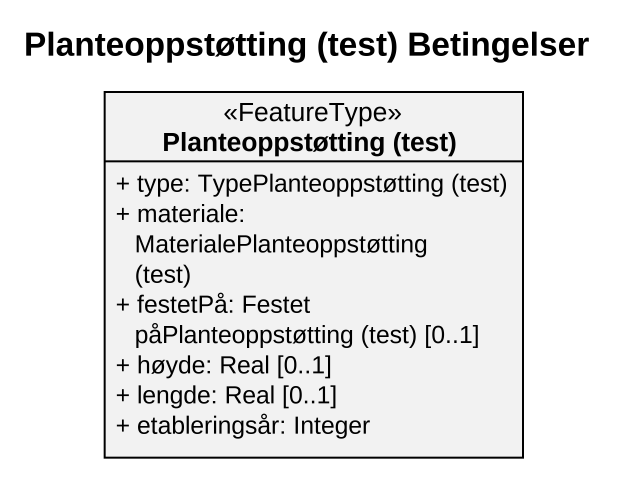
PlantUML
@startuml
title Planteoppstøtting (test) Betingelser
hide circle
hide empty members
skinparam classAttributeIconSize 0
class "Planteoppstøtting (test)" as Planteoppstøtting_test <<FeatureType>> {
  {field} + type: TypePlanteoppstøtting (test)
  {field} + materiale: MaterialePlanteoppstøtting (test)
  {field} + festetPå: Festet påPlanteoppstøtting (test) [0..1]
  + høyde: Real [0..1]
  + lengde: Real [0..1]
  + etableringsår: Integer
}
@enduml
